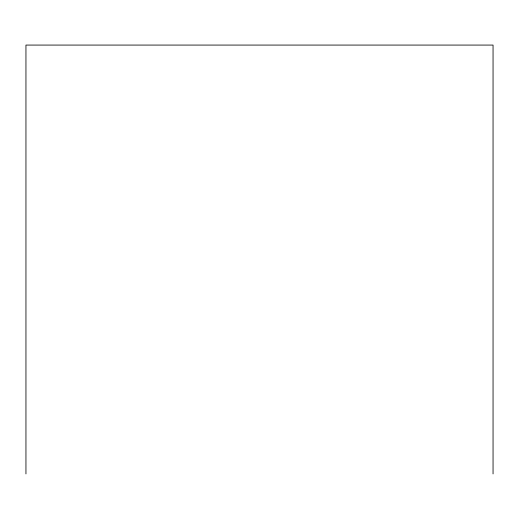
<?xml version="1.0" encoding="UTF-8"?>
<svg xmlns="http://www.w3.org/2000/svg" width="519" height="519" viewBox="0 0 519 519"><rect width="100%" height="100%" fill="white"/><g stroke="black" fill="none" stroke-linecap="round" stroke-linejoin="round"><path stroke-width="0.78" d="M493.05 473.925L493.05 45.075L25.95 45.075L25.95 473.925"/></g></svg>
